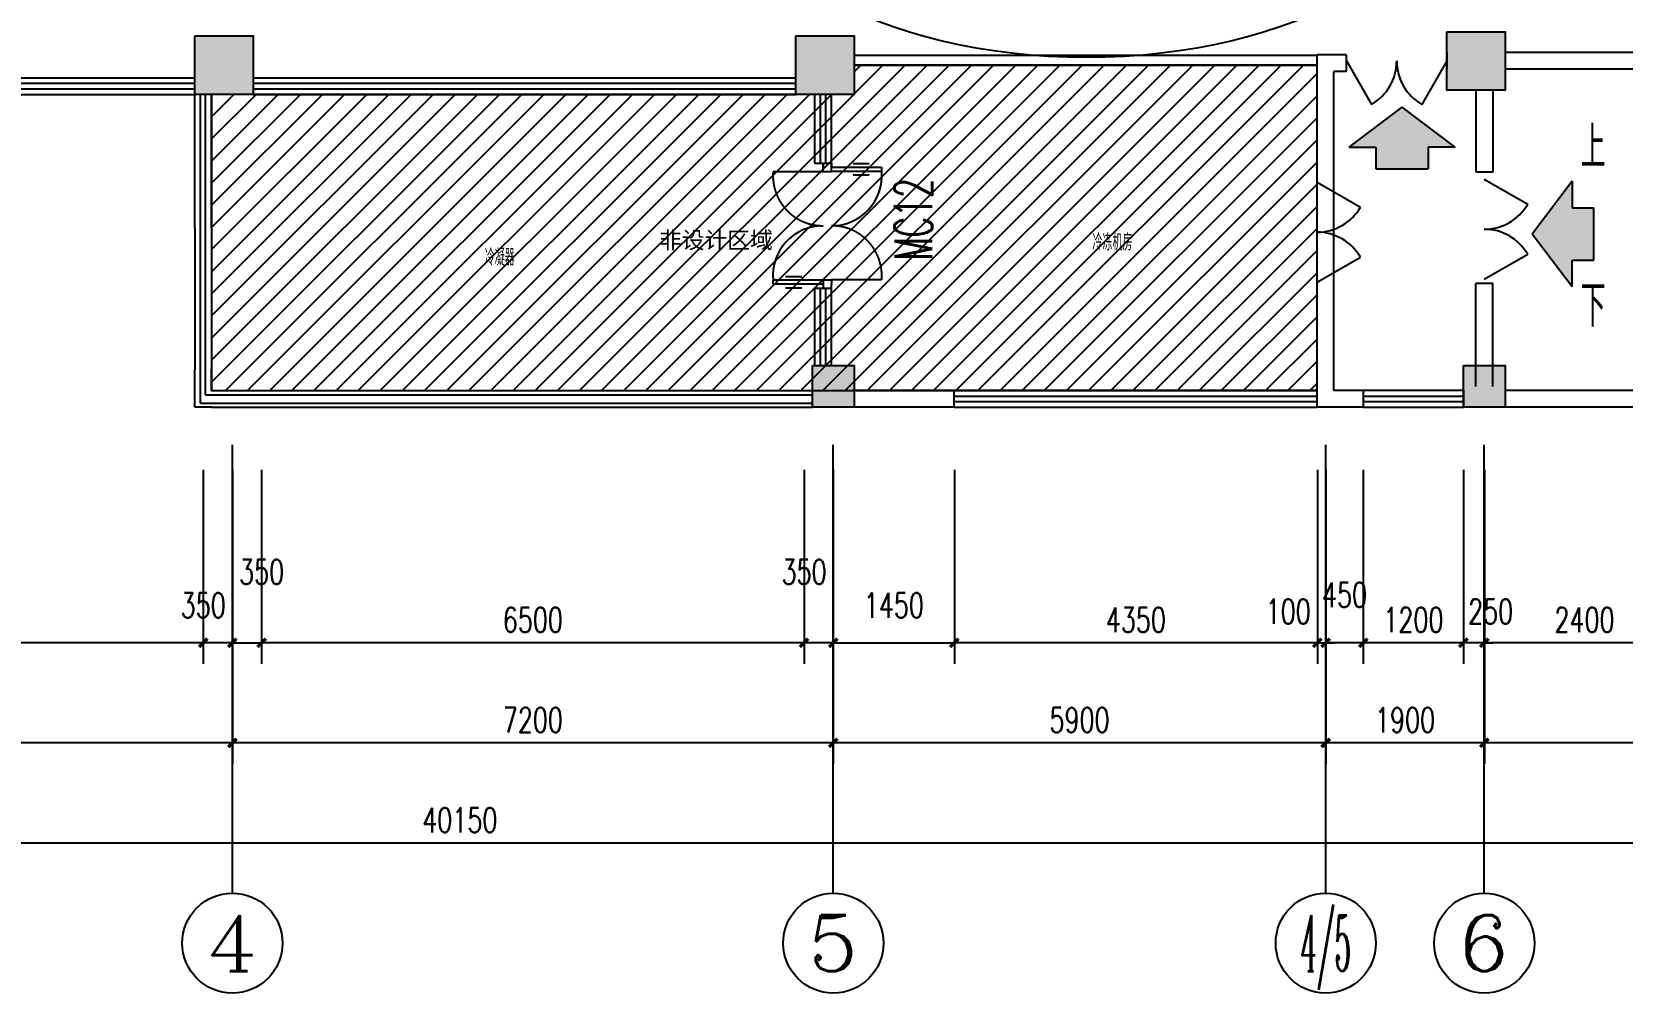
# Model space of a CAD drawing. Extents: x 392800 to 1041602, y -388882 to -94077.
# Drawn here: x 435985 to 455040, y -142585 to -131061 of the extents above; entities that cross this region are included whole.
import ezdxf
from ezdxf.enums import TextEntityAlignment as Align

# ---------------------------------------------------------------- set-up
doc = ezdxf.new("R2010")
doc.units = 0
doc.header["$LTSCALE"] = 1000
doc.header["$MEASUREMENT"] = 0
doc.linetypes.add('ACAD_ISO02W100', pattern=[15, 12, -3])
doc.linetypes.add('DASHED2', pattern=[6, 5, -1])
for name, color, linetype in [('AXIS_TEXT', 7, 'Continuous'), ('IAR-文字350', 2, 'ACAD_ISO02W100'), ('IBS-新建墙体', 1, 'Continuous'), ('IBS-轴号', 160, 'Continuous'), ('IBS－墙体', 6, 'Continuous'), ('IBS－外尺寸标注', 51, 'Continuous'), ('IBS－窗', 1, 'Continuous'), ('IDS－门', 3, 'Continuous'), ('PUB_HATCH', 8, 'Continuous'), ('PUB_TEXT', 7, 'Continuous'), ('WALL', 255, 'Continuous'), ('WINDOW_TEXT', 7, 'Continuous'), ('女儿墙', 4, 'Continuous')]:
    doc.layers.add(name, color=color, linetype=linetype)
doc.styles.add('_HZFS', font='txt.shx', dxfattribs={"width": 0.6, "bigfont": 'HZFS.shx'})
doc.styles.add('_TCH_DIM_T3', font='SIMPLEX', dxfattribs={"width": 0.705882, "bigfont": 'GBCBIG'})
doc.styles.add('COMPLEX', font='COMPLEX')
doc.styles.add('SIMPLEX', font='SIMPLEX.SHX', dxfattribs={"width": 0.7})
doc.styles.get("Standard").update_dxf_attribs({"font": 'gbenor.shx', "bigfont": 'gbcbig.shx'})
doc.dimstyles.new('_TCH_ARCH&&100', dxfattribs={"dimtxt": 297.5, "dimasz": 100, "dimexe": 250, "dimexo": 300, "dimgap": 126.25, "dimtad": 1, "dimdec": 0, "dimzin": 0, "dimdsep": 46, "dimtxsty": '_TCH_DIM_T3', "dimblk": 'ARCHTICK', "dimcen": 0.09, "dimclrt": 7, "dimazin": 2, "dimtfac": 1, "dimtdec": 0, "dimtix": 1, "dimtmove": 2, "dimatfit": 3, "dimfxl": 1, "dimtolj": 1, "dimtzin": 0, "dimarcsym": 0})

# ---------------------------------------------------------------- blocks, each defined once
blk = doc.blocks.new('_DBLK1')
for p, q in [((-0.5, 0), (-0.25, -0.433)), ((0.5, 0), (0.25, -0.433))]:
    blk.add_line(p, q)
for centre, start, end in [((-0.5, 0), 300, 0), ((0.5, 0), 180, 240)]:
    blk.add_arc(centre, 0.5, start, end)
at = {"layer": 'WINDOW_TEXT', "style": 'SIMPLEX', "flags": 9}
blk.add_attdef('A', text='', height=1, dxfattribs=at).set_placement((0, 1.5), align=Align.MIDDLE)
blk = doc.blocks.new('M_A19UKF')
for p, q in [((-0.467, -0.003), (-0.467, 0.397)), ((-0.467, 0.397), (-0.433, 0.397)), ((-0.433, 0.397), (-0.433, -0.003)), ((-0.495, 0.298), (-0.495, 0.169)), ((-0.405, 0.298), (-0.405, 0.169)), ((-0.5, -0.003), (-0.5, -0.069)), ((-0.433, -0.003), (-0.5, -0.003)), ((-0.5, -0.003), (-0.5, -0.003)), ((-0.5, -0.069), (-0.5, -0.069)), ((-0.5, -0.069), (-0.467, -0.069)), ((-0.433, -0.003), (-0.467, -0.003)), ((-0.433, -0.069), (-0.467, -0.069)), ((-0.433, -0.003), (-0.433, -0.069)), ((0.433, -0.003), (0.433, -0.069)), ((0.433, -0.003), (0.467, -0.003)), ((0.433, -0.003), (0.5, -0.003)), ((0.433, -0.469), (0.433, -0.069)), ((0.433, -0.069), (0.5, -0.069)), ((0.433, -0.069), (0.467, -0.069)), ((0.5, -0.003), (0.467, -0.003)), ((0.467, -0.069), (0.467, -0.469)), ((0.5, -0.069), (0.467, -0.069)), ((0.5, -0.003), (0.5, -0.069)), ((0.5, -0.003), (0.5, -0.003)), ((0.5, -0.069), (0.5, -0.069)), ((0.405, -0.37), (0.405, -0.242)), ((0.495, -0.37), (0.495, -0.242)), ((0.467, -0.469), (0.433, -0.469))]:
    blk.add_line(p, q)
at = {"linetype": 'DASHED2'}
for p, q in [((0.433, 0.397), (0.433, -0.003)), ((-0.433, -0.469), (-0.433, -0.069))]:
    blk.add_line(p, q, dxfattribs=at)
for centre, start, end in [((-0.4, -0.001), 359.8007, 94.7805), ((0.4, -0.071), 179.8007, 274.7805)]:
    blk.add_arc(centre, 0.4, start, end)
for centre, start, end in [((0.4, -0.001), 85.2195, 180.1993), ((-0.4, -0.071), 265.2195, 0.1993)]:
    blk.add_arc(centre, 0.4, start, end, dxfattribs=at)
blk = doc.blocks.new('_ArchTick')
at = {"color": 0, "linetype": 'ByBlock', "const_width": 0.4}
blk.add_lwpolyline([(-0.5, -0.5), (0.5, 0.5)], dxfattribs=at)
blk = doc.blocks.new('*D99')
at = {"layer": 'Defpoints', "color": 0, "transparency": 16777216}
for p in [(451388, -136011), (451488, -136011), (451488, -138385)]:
    blk.add_point(p, dxfattribs=at)
at = {"layer": 'IBS－外尺寸标注', "color": 0, "lineweight": -2, "transparency": 16777216}
for p, q in [((451388, -136311), (451388, -138635)), ((451488, -136311), (451488, -138635)), ((451388, -138385), (451288, -138385)), ((451388, -138385), (451488, -138385)), ((451488, -138385), (451588, -138385))]:
    blk.add_line(p, q, dxfattribs=at)
at = {"layer": 'IBS－外尺寸标注', "color": 0, "lineweight": -2, "transparency": 16777216, "xscale": 100, "yscale": 100, "zscale": 100}
blk.add_blockref('_ArchTick', (451388, -138385), dxfattribs=at)
at = {"layer": 'IBS－外尺寸标注', "color": 0, "lineweight": -2, "transparency": 16777216, "xscale": 100, "yscale": 100, "zscale": 100, "rotation": 180}
blk.add_blockref('_ArchTick', (451488, -138385), dxfattribs=at)
at = {"layer": 'IBS－外尺寸标注', "color": 7, "transparency": 16777216, "insert": (451038, -138010), "char_height": 297.5, "attachment_point": 5, "style": '_TCH_DIM_T3'}
blk.add_mtext('\\A1;100', dxfattribs=at)
blk = doc.blocks.new('*D100')
at = {"layer": 'Defpoints', "color": 0, "transparency": 16777216}
for p in [(451488, -136011), (451938, -136011), (451488, -138385)]:
    blk.add_point(p, dxfattribs=at)
at = {"layer": 'IBS－外尺寸标注', "color": 0, "lineweight": -2, "transparency": 16777216}
for p, q in [((451488, -136311), (451488, -138635)), ((451938, -136311), (451938, -138635)), ((451938, -138385), (451488, -138385))]:
    blk.add_line(p, q, dxfattribs=at)
at = {"layer": 'IBS－外尺寸标注', "color": 0, "lineweight": -2, "transparency": 16777216, "xscale": 100, "yscale": 100, "zscale": 100, "rotation": 180}
blk.add_blockref('_ArchTick', (451488, -138385), dxfattribs=at)
at = {"layer": 'IBS－外尺寸标注', "color": 0, "lineweight": -2, "transparency": 16777216, "xscale": 100, "yscale": 100, "zscale": 100}
blk.add_blockref('_ArchTick', (451938, -138385), dxfattribs=at)
at = {"layer": 'IBS－外尺寸标注', "color": 7, "transparency": 16777216, "insert": (451713, -137810), "char_height": 297.5, "attachment_point": 5, "style": '_TCH_DIM_T3'}
blk.add_mtext('\\A1;450', dxfattribs=at)
blk = doc.blocks.new('*D101')
at = {"layer": 'Defpoints', "color": 0, "transparency": 16777216}
for p in [(451938, -136011), (453138, -136011), (451938, -138385)]:
    blk.add_point(p, dxfattribs=at)
at = {"layer": 'IBS－外尺寸标注', "color": 0, "lineweight": -2, "transparency": 16777216}
for p, q in [((451938, -136311), (451938, -138635)), ((453138, -136311), (453138, -138635)), ((453138, -138385), (451938, -138385))]:
    blk.add_line(p, q, dxfattribs=at)
at = {"layer": 'IBS－外尺寸标注', "color": 0, "lineweight": -2, "transparency": 16777216, "xscale": 100, "yscale": 100, "zscale": 100, "rotation": 180}
blk.add_blockref('_ArchTick', (451938, -138385), dxfattribs=at)
at = {"layer": 'IBS－外尺寸标注', "color": 0, "lineweight": -2, "transparency": 16777216, "xscale": 100, "yscale": 100, "zscale": 100}
blk.add_blockref('_ArchTick', (453138, -138385), dxfattribs=at)
at = {"layer": 'IBS－外尺寸标注', "color": 7, "transparency": 16777216, "insert": (452538, -138110), "char_height": 297.5, "attachment_point": 5, "style": '_TCH_DIM_T3'}
blk.add_mtext('\\A1;1200', dxfattribs=at)
blk = doc.blocks.new('_AXISO')
blk.add_circle((0, 0), 0.5)
at = {"layer": 'AXIS_TEXT', "style": 'COMPLEX', "width": 1.041667}
blk.add_attdef('A', text='', height=0.56, dxfattribs=at).set_placement((-0.25, -0.28), (0.25, -0.28), align=Align.FIT)
blk = doc.blocks.new('*D102')
at = {"layer": 'Defpoints', "color": 0, "transparency": 16777216}
for p in [(451488, -136011), (453388, -136011), (451488, -139585)]:
    blk.add_point(p, dxfattribs=at)
at = {"layer": 'IBS－外尺寸标注', "color": 0, "lineweight": -2, "transparency": 16777216}
for p, q in [((451488, -136311), (451488, -139835)), ((453388, -136311), (453388, -139835)), ((453388, -139585), (451488, -139585))]:
    blk.add_line(p, q, dxfattribs=at)
at = {"layer": 'IBS－外尺寸标注', "color": 0, "lineweight": -2, "transparency": 16777216, "xscale": 100, "yscale": 100, "zscale": 100, "rotation": 180}
blk.add_blockref('_ArchTick', (451488, -139585), dxfattribs=at)
at = {"layer": 'IBS－外尺寸标注', "color": 0, "lineweight": -2, "transparency": 16777216, "xscale": 100, "yscale": 100, "zscale": 100}
blk.add_blockref('_ArchTick', (453388, -139585), dxfattribs=at)
at = {"layer": 'IBS－外尺寸标注', "color": 7, "transparency": 16777216, "insert": (452438, -139310), "char_height": 297.5, "attachment_point": 5, "style": '_TCH_DIM_T3'}
blk.add_mtext('\\A1;1900', dxfattribs=at)
blk = doc.blocks.new('*D128')
at = {"layer": 'Defpoints', "color": 0, "transparency": 16777216}
for p in [(438038, -136011), (438388, -136011), (438038, -138385)]:
    blk.add_point(p, dxfattribs=at)
at = {"layer": 'IBS－外尺寸标注', "color": 0, "lineweight": -2, "transparency": 16777216}
for p, q in [((438038, -136311), (438038, -138635)), ((438388, -136311), (438388, -138635)), ((438388, -138385), (438038, -138385))]:
    blk.add_line(p, q, dxfattribs=at)
at = {"layer": 'IBS－外尺寸标注', "color": 0, "lineweight": -2, "transparency": 16777216, "xscale": 100, "yscale": 100, "zscale": 100, "rotation": 180}
blk.add_blockref('_ArchTick', (438038, -138385), dxfattribs=at)
at = {"layer": 'IBS－外尺寸标注', "color": 0, "lineweight": -2, "transparency": 16777216, "xscale": 100, "yscale": 100, "zscale": 100}
blk.add_blockref('_ArchTick', (438388, -138385), dxfattribs=at)
at = {"layer": 'IBS－外尺寸标注', "color": 7, "transparency": 16777216, "insert": (438038, -137935), "char_height": 297.5, "attachment_point": 5, "style": '_TCH_DIM_T3'}
blk.add_mtext('\\A1;350', dxfattribs=at)
blk = doc.blocks.new('*D129')
at = {"layer": 'Defpoints', "color": 0, "transparency": 16777216}
for p in [(438388, -136011), (438738, -136011), (438738, -138385)]:
    blk.add_point(p, dxfattribs=at)
at = {"layer": 'IBS－外尺寸标注', "color": 0, "lineweight": -2, "transparency": 16777216}
for p, q in [((438388, -136311), (438388, -138635)), ((438738, -136311), (438738, -138635)), ((438388, -138385), (438738, -138385))]:
    blk.add_line(p, q, dxfattribs=at)
at = {"layer": 'IBS－外尺寸标注', "color": 0, "lineweight": -2, "transparency": 16777216, "xscale": 100, "yscale": 100, "zscale": 100, "rotation": 180}
blk.add_blockref('_ArchTick', (438388, -138385), dxfattribs=at)
at = {"layer": 'IBS－外尺寸标注', "color": 0, "lineweight": -2, "transparency": 16777216, "xscale": 100, "yscale": 100, "zscale": 100}
blk.add_blockref('_ArchTick', (438738, -138385), dxfattribs=at)
at = {"layer": 'IBS－外尺寸标注', "color": 7, "transparency": 16777216, "insert": (438738, -137535), "char_height": 297.5, "attachment_point": 5, "style": '_TCH_DIM_T3'}
blk.add_mtext('\\A1;350', dxfattribs=at)
blk = doc.blocks.new('*D130')
at = {"layer": 'Defpoints', "color": 0, "transparency": 16777216}
for p in [(445238, -136011), (445588, -136011), (445238, -138385)]:
    blk.add_point(p, dxfattribs=at)
at = {"layer": 'IBS－外尺寸标注', "color": 0, "lineweight": -2, "transparency": 16777216}
for p, q in [((445238, -136311), (445238, -138635)), ((445588, -136311), (445588, -138635)), ((445588, -138385), (445238, -138385))]:
    blk.add_line(p, q, dxfattribs=at)
at = {"layer": 'IBS－外尺寸标注', "color": 0, "lineweight": -2, "transparency": 16777216, "xscale": 100, "yscale": 100, "zscale": 100, "rotation": 180}
blk.add_blockref('_ArchTick', (445238, -138385), dxfattribs=at)
at = {"layer": 'IBS－外尺寸标注', "color": 0, "lineweight": -2, "transparency": 16777216, "xscale": 100, "yscale": 100, "zscale": 100}
blk.add_blockref('_ArchTick', (445588, -138385), dxfattribs=at)
at = {"layer": 'IBS－外尺寸标注', "color": 7, "transparency": 16777216, "insert": (445238, -137535), "char_height": 297.5, "attachment_point": 5, "style": '_TCH_DIM_T3'}
blk.add_mtext('\\A1;350', dxfattribs=at)
blk = doc.blocks.new('*D131')
at = {"layer": 'Defpoints', "color": 0, "transparency": 16777216}
for p in [(447038, -136011), (451388, -136011), (447038, -138385)]:
    blk.add_point(p, dxfattribs=at)
at = {"layer": 'IBS－外尺寸标注', "color": 0, "lineweight": -2, "transparency": 16777216}
for p, q in [((447038, -136311), (447038, -138635)), ((451388, -136311), (451388, -138635)), ((451388, -138385), (447038, -138385))]:
    blk.add_line(p, q, dxfattribs=at)
at = {"layer": 'IBS－外尺寸标注', "color": 0, "lineweight": -2, "transparency": 16777216, "xscale": 100, "yscale": 100, "zscale": 100, "rotation": 180}
blk.add_blockref('_ArchTick', (447038, -138385), dxfattribs=at)
at = {"layer": 'IBS－外尺寸标注', "color": 0, "lineweight": -2, "transparency": 16777216, "xscale": 100, "yscale": 100, "zscale": 100}
blk.add_blockref('_ArchTick', (451388, -138385), dxfattribs=at)
at = {"layer": 'IBS－外尺寸标注', "color": 7, "transparency": 16777216, "insert": (449213, -138110), "char_height": 297.5, "attachment_point": 5, "style": '_TCH_DIM_T3'}
blk.add_mtext('\\A1;4350', dxfattribs=at)
blk = doc.blocks.new('*D132')
at = {"layer": 'Defpoints', "color": 0, "transparency": 16777216}
for p in [(445588, -136011), (447038, -136011), (447038, -138385)]:
    blk.add_point(p, dxfattribs=at)
at = {"layer": 'IBS－外尺寸标注', "color": 0, "lineweight": -2, "transparency": 16777216}
for p, q in [((445588, -136311), (445588, -138635)), ((447038, -136311), (447038, -138635)), ((445588, -138385), (447038, -138385))]:
    blk.add_line(p, q, dxfattribs=at)
at = {"layer": 'IBS－外尺寸标注', "color": 0, "lineweight": -2, "transparency": 16777216, "xscale": 100, "yscale": 100, "zscale": 100, "rotation": 180}
blk.add_blockref('_ArchTick', (445588, -138385), dxfattribs=at)
at = {"layer": 'IBS－外尺寸标注', "color": 0, "lineweight": -2, "transparency": 16777216, "xscale": 100, "yscale": 100, "zscale": 100}
blk.add_blockref('_ArchTick', (447038, -138385), dxfattribs=at)
at = {"layer": 'IBS－外尺寸标注', "color": 7, "transparency": 16777216, "insert": (446313, -137935), "char_height": 297.5, "attachment_point": 5, "style": '_TCH_DIM_T3'}
blk.add_mtext('\\A1;1450', dxfattribs=at)
blk = doc.blocks.new('*D133')
at = {"layer": 'Defpoints', "color": 0, "transparency": 16777216}
for p in [(453138, -136011), (453388, -136011), (453138, -138385)]:
    blk.add_point(p, dxfattribs=at)
at = {"layer": 'IBS－外尺寸标注', "color": 0, "lineweight": -2, "transparency": 16777216}
for p, q in [((453138, -136311), (453138, -138635)), ((453388, -136311), (453388, -138635)), ((453138, -138385), (453038, -138385)), ((453388, -138385), (453138, -138385)), ((453388, -138385), (453488, -138385))]:
    blk.add_line(p, q, dxfattribs=at)
at = {"layer": 'IBS－外尺寸标注', "color": 0, "lineweight": -2, "transparency": 16777216, "xscale": 100, "yscale": 100, "zscale": 100}
blk.add_blockref('_ArchTick', (453138, -138385), dxfattribs=at)
at = {"layer": 'IBS－外尺寸标注', "color": 0, "lineweight": -2, "transparency": 16777216, "xscale": 100, "yscale": 100, "zscale": 100, "rotation": 180}
blk.add_blockref('_ArchTick', (453388, -138385), dxfattribs=at)
at = {"layer": 'IBS－外尺寸标注', "color": 7, "transparency": 16777216, "insert": (453463, -138010), "char_height": 297.5, "attachment_point": 5, "style": '_TCH_DIM_T3'}
blk.add_mtext('\\A1;250', dxfattribs=at)
blk = doc.blocks.new('*D138')
at = {"layer": 'Defpoints', "color": 0, "transparency": 16777216}
for p in [(453388, -136011), (455788, -136011), (453388, -138385)]:
    blk.add_point(p, dxfattribs=at)
at = {"layer": 'IBS－外尺寸标注', "color": 0, "lineweight": -2, "transparency": 16777216}
for p, q in [((453388, -136311), (453388, -138635)), ((455788, -136311), (455788, -138635)), ((455788, -138385), (453388, -138385))]:
    blk.add_line(p, q, dxfattribs=at)
at = {"layer": 'IBS－外尺寸标注', "color": 0, "lineweight": -2, "transparency": 16777216, "xscale": 100, "yscale": 100, "zscale": 100, "rotation": 180}
blk.add_blockref('_ArchTick', (453388, -138385), dxfattribs=at)
at = {"layer": 'IBS－外尺寸标注', "color": 0, "lineweight": -2, "transparency": 16777216, "xscale": 100, "yscale": 100, "zscale": 100}
blk.add_blockref('_ArchTick', (455788, -138385), dxfattribs=at)
at = {"layer": 'IBS－外尺寸标注', "color": 7, "transparency": 16777216, "insert": (454588, -138110), "char_height": 297.5, "attachment_point": 5, "style": '_TCH_DIM_T3'}
blk.add_mtext('\\A1;2400', dxfattribs=at)
blk = doc.blocks.new('*D176')
at = {"layer": 'Defpoints', "color": 0, "transparency": 16777216}
for p in [(438738, -136011), (445238, -136011), (438738, -138385)]:
    blk.add_point(p, dxfattribs=at)
at = {"layer": 'IBS－外尺寸标注', "color": 0, "lineweight": -2, "transparency": 16777216}
for p, q in [((438738, -136311), (438738, -138635)), ((445238, -136311), (445238, -138635)), ((445238, -138385), (438738, -138385))]:
    blk.add_line(p, q, dxfattribs=at)
at = {"layer": 'IBS－外尺寸标注', "color": 0, "lineweight": -2, "transparency": 16777216, "xscale": 100, "yscale": 100, "zscale": 100, "rotation": 180}
blk.add_blockref('_ArchTick', (438738, -138385), dxfattribs=at)
at = {"layer": 'IBS－外尺寸标注', "color": 0, "lineweight": -2, "transparency": 16777216, "xscale": 100, "yscale": 100, "zscale": 100}
blk.add_blockref('_ArchTick', (445238, -138385), dxfattribs=at)
at = {"layer": 'IBS－外尺寸标注', "color": 7, "transparency": 16777216, "insert": (441988, -138110), "char_height": 297.5, "attachment_point": 5, "style": '_TCH_DIM_T3'}
blk.add_mtext('\\A1;6500', dxfattribs=at)
blk = doc.blocks.new('*D179')
at = {"layer": 'Defpoints', "color": 0, "transparency": 16777216}
for p in [(431538, -136011), (438038, -136011), (431538, -138385)]:
    blk.add_point(p, dxfattribs=at)
at = {"layer": 'IBS－外尺寸标注', "color": 0, "lineweight": -2, "transparency": 16777216}
for p, q in [((431538, -136311), (431538, -138635)), ((438038, -136311), (438038, -138635)), ((438038, -138385), (431538, -138385))]:
    blk.add_line(p, q, dxfattribs=at)
at = {"layer": 'IBS－外尺寸标注', "color": 0, "lineweight": -2, "transparency": 16777216, "xscale": 100, "yscale": 100, "zscale": 100, "rotation": 180}
blk.add_blockref('_ArchTick', (431538, -138385), dxfattribs=at)
at = {"layer": 'IBS－外尺寸标注', "color": 0, "lineweight": -2, "transparency": 16777216, "xscale": 100, "yscale": 100, "zscale": 100}
blk.add_blockref('_ArchTick', (438038, -138385), dxfattribs=at)
at = {"layer": 'IBS－外尺寸标注', "color": 7, "transparency": 16777216, "insert": (434788, -138110), "char_height": 297.5, "attachment_point": 5, "style": '_TCH_DIM_T3'}
blk.add_mtext('\\A1;6500', dxfattribs=at)
blk = doc.blocks.new('*D190')
at = {"layer": 'Defpoints', "color": 0, "transparency": 16777216}
for p in [(421038, -136011), (461188, -136011), (421038, -140785)]:
    blk.add_point(p, dxfattribs=at)
at = {"layer": 'IBS－外尺寸标注', "color": 0, "lineweight": -2, "transparency": 16777216}
for p, q in [((421038, -136311), (421038, -141035)), ((461188, -136311), (461188, -141035)), ((461188, -140785), (421038, -140785))]:
    blk.add_line(p, q, dxfattribs=at)
at = {"layer": 'IBS－外尺寸标注', "color": 0, "lineweight": -2, "transparency": 16777216, "xscale": 100, "yscale": 100, "zscale": 100, "rotation": 180}
blk.add_blockref('_ArchTick', (421038, -140785), dxfattribs=at)
at = {"layer": 'IBS－外尺寸标注', "color": 0, "lineweight": -2, "transparency": 16777216, "xscale": 100, "yscale": 100, "zscale": 100}
blk.add_blockref('_ArchTick', (461188, -140785), dxfattribs=at)
at = {"layer": 'IBS－外尺寸标注', "color": 7, "transparency": 16777216, "insert": (441113, -140510), "char_height": 297.5, "attachment_point": 5, "style": '_TCH_DIM_T3'}
blk.add_mtext('\\A1;40150', dxfattribs=at)
blk = doc.blocks.new('*D202')
at = {"layer": 'Defpoints', "color": 0, "transparency": 16777216}
for p in [(431188, -136011), (438388, -136011), (431188, -139585)]:
    blk.add_point(p, dxfattribs=at)
at = {"layer": 'IBS－外尺寸标注', "color": 0, "lineweight": -2, "transparency": 16777216}
for p, q in [((431188, -136311), (431188, -139835)), ((438388, -136311), (438388, -139835)), ((438388, -139585), (431188, -139585))]:
    blk.add_line(p, q, dxfattribs=at)
at = {"layer": 'IBS－外尺寸标注', "color": 0, "lineweight": -2, "transparency": 16777216, "xscale": 100, "yscale": 100, "zscale": 100, "rotation": 180}
blk.add_blockref('_ArchTick', (431188, -139585), dxfattribs=at)
at = {"layer": 'IBS－外尺寸标注', "color": 0, "lineweight": -2, "transparency": 16777216, "xscale": 100, "yscale": 100, "zscale": 100}
blk.add_blockref('_ArchTick', (438388, -139585), dxfattribs=at)
at = {"layer": 'IBS－外尺寸标注', "color": 7, "transparency": 16777216, "insert": (434788, -139310), "char_height": 297.5, "attachment_point": 5, "style": '_TCH_DIM_T3'}
blk.add_mtext('\\A1;7200', dxfattribs=at)
blk = doc.blocks.new('*D203')
at = {"layer": 'Defpoints', "color": 0, "transparency": 16777216}
for p in [(438388, -136011), (445588, -136011), (438388, -139585)]:
    blk.add_point(p, dxfattribs=at)
at = {"layer": 'IBS－外尺寸标注', "color": 0, "lineweight": -2, "transparency": 16777216}
for p, q in [((438388, -136311), (438388, -139835)), ((445588, -136311), (445588, -139835)), ((445588, -139585), (438388, -139585))]:
    blk.add_line(p, q, dxfattribs=at)
at = {"layer": 'IBS－外尺寸标注', "color": 0, "lineweight": -2, "transparency": 16777216, "xscale": 100, "yscale": 100, "zscale": 100, "rotation": 180}
blk.add_blockref('_ArchTick', (438388, -139585), dxfattribs=at)
at = {"layer": 'IBS－外尺寸标注', "color": 0, "lineweight": -2, "transparency": 16777216, "xscale": 100, "yscale": 100, "zscale": 100}
blk.add_blockref('_ArchTick', (445588, -139585), dxfattribs=at)
at = {"layer": 'IBS－外尺寸标注', "color": 7, "transparency": 16777216, "insert": (441988, -139310), "char_height": 297.5, "attachment_point": 5, "style": '_TCH_DIM_T3'}
blk.add_mtext('\\A1;7200', dxfattribs=at)
blk = doc.blocks.new('*D204')
at = {"layer": 'Defpoints', "color": 0, "transparency": 16777216}
for p in [(445588, -136011), (451488, -136011), (445588, -139585)]:
    blk.add_point(p, dxfattribs=at)
at = {"layer": 'IBS－外尺寸标注', "color": 0, "lineweight": -2, "transparency": 16777216}
for p, q in [((445588, -136311), (445588, -139835)), ((451488, -136311), (451488, -139835)), ((451488, -139585), (445588, -139585))]:
    blk.add_line(p, q, dxfattribs=at)
at = {"layer": 'IBS－外尺寸标注', "color": 0, "lineweight": -2, "transparency": 16777216, "xscale": 100, "yscale": 100, "zscale": 100, "rotation": 180}
blk.add_blockref('_ArchTick', (445588, -139585), dxfattribs=at)
at = {"layer": 'IBS－外尺寸标注', "color": 0, "lineweight": -2, "transparency": 16777216, "xscale": 100, "yscale": 100, "zscale": 100}
blk.add_blockref('_ArchTick', (451488, -139585), dxfattribs=at)
at = {"layer": 'IBS－外尺寸标注', "color": 7, "transparency": 16777216, "insert": (448538, -139310), "char_height": 297.5, "attachment_point": 5, "style": '_TCH_DIM_T3'}
blk.add_mtext('\\A1;5900', dxfattribs=at)
blk = doc.blocks.new('*D205')
at = {"layer": 'Defpoints', "color": 0, "transparency": 16777216}
for p in [(453388, -136011), (461188, -136011), (453388, -139585)]:
    blk.add_point(p, dxfattribs=at)
at = {"layer": 'IBS－外尺寸标注', "color": 0, "lineweight": -2, "transparency": 16777216}
for p, q in [((453388, -136311), (453388, -139835)), ((461188, -136311), (461188, -139835)), ((461188, -139585), (453388, -139585))]:
    blk.add_line(p, q, dxfattribs=at)
at = {"layer": 'IBS－外尺寸标注', "color": 0, "lineweight": -2, "transparency": 16777216, "xscale": 100, "yscale": 100, "zscale": 100, "rotation": 180}
blk.add_blockref('_ArchTick', (453388, -139585), dxfattribs=at)
at = {"layer": 'IBS－外尺寸标注', "color": 0, "lineweight": -2, "transparency": 16777216, "xscale": 100, "yscale": 100, "zscale": 100}
blk.add_blockref('_ArchTick', (461188, -139585), dxfattribs=at)
at = {"layer": 'IBS－外尺寸标注', "color": 7, "transparency": 16777216, "insert": (457288, -139310), "char_height": 297.5, "attachment_point": 5, "style": '_TCH_DIM_T3'}
blk.add_mtext('\\A1;7800', dxfattribs=at)
blk = doc.blocks.new('_FZH')
blk.add_solid([(0.5, 0.5), (0.5, -0.5), (-0.5, 0.5), (-0.5, -0.5)])
blk = doc.blocks.new('主入口箭头')
at = {"layer": 'IBS－墙体', "linetype": 'ByBlock'}
blk.add_hatch(color=32, dxfattribs=at).paths.add_polyline_path([(-107691, -17964), (-108167, -17330), (-108167, -17652), (-108429, -17652), (-108429, -18277), (-108167, -18277), (-108167, -18599)])
at = {"layer": 'IBS－墙体', "color": 32, "linetype": 'ByBlock'}
for p, q in [((-108167, -17330), (-107691, -17964)), ((-108167, -17330), (-108167, -17652)), ((-108167, -17652), (-108429, -17652)), ((-108429, -17652), (-108429, -18277)), ((-108167, -18599), (-107691, -17964)), ((-108167, -18277), (-108429, -18277)), ((-108167, -18599), (-108167, -18277))]:
    blk.add_line(p, q, dxfattribs=at)

msp = doc.modelspace()

# ---------------------------------------------------------------- hatches: boundary and pattern name
at = {"layer": 'PUB_HATCH'}
h = msp.add_hatch(dxfattribs=at)
h.set_pattern_fill('ANSI31', color=256, scale=1500)
h.set_pattern_definition([(45, (-74316.34, 80161.69), (-132.58252, 132.58252), [])])
h.paths.add_polyline_path([(445487.8, -109760.2), (445487.8, -117560.8), (445112.8, -117560.8), (445112.8, -118010.8), (452912.8, -118010.8), (452912.8, -117560.8), (453287.8, -117560.8), (453287.8, -109760.8), (453287.8, -101960.8), (453137.8, -101960.8), (453137.8, -101660.8), (431437.8, -101660.8), (431437.8, -101710.8), (430937.8, -101710.8), (425037.8, -101710.8), (421537.8, -101710.8), (421537.8, -101960.8), (421237.8, -101960.8), (421237.8, -109761.5)])
h.paths.add_polyline_path([(451383.8, -135360.8), (451383.8, -131460.8), (445837.8, -131460.8), (445837.8, -131810.8), (438137.8, -131810.8), (438137.8, -135360.8)])

# ---------------------------------------------------------------- linework, layer by layer
at = {"layer": 'IBS-轴号'}
for p, q in [((438387.8, -141385.1), (438387.8, -136010.8)), ((445587.8, -141385.1), (445587.8, -136010.8)), ((451487.8, -141385.1), (451487.8, -136010.8)), ((453387.8, -141385.1), (453387.8, -136010.8))]:
    msp.add_line(p, q, dxfattribs=at)
at = {"layer": 'IBS－墙体'}
for p, q in [((445837.8, -131340.8), (451383.8, -131340.8)), ((445837.8, -131460.8), (451383.8, -131460.8)), ((451733.8, -131337.8), (451383.8, -131337.8)), ((451383.8, -135560.8), (451383.8, -131337.8)), ((451733.8, -131337.8), (451733.8, -131537.8)), ((456787.8, -131310.8), (453637.8, -131310.8)), ((451733.8, -131537.8), (451583.8, -131537.8)), ((451583.8, -135360.8), (451583.8, -131537.8)), ((460887.8, -131510.8), (453637.8, -131510.8)), ((453287.8, -131760.8), (453287.8, -132743.1)), ((453487.8, -131760.8), (453487.8, -132743.1)), ((453487.8, -132743.1), (453287.8, -132743.1)), ((453487.8, -134078.6), (453287.8, -134078.6)), ((453287.8, -135310.8), (453287.8, -134078.6)), ((453487.8, -135310.8), (453487.8, -134078.6)), ((447037.8, -135360.8), (445837.8, -135360.8)), ((447037.8, -135560.8), (447037.8, -135360.8)), ((451937.8, -135360.8), (451583.8, -135360.8)), ((451937.8, -135360.8), (451937.8, -135560.8)), ((453137.8, -135360.8), (453137.8, -135560.8)), ((455787.8, -135360.8), (453637.8, -135360.8)), ((447037.8, -135560.8), (445837.8, -135560.8)), ((451937.8, -135560.8), (451387.8, -135560.8)), ((455787.8, -135560.8), (453137.8, -135560.8))]:
    msp.add_line(p, q, dxfattribs=at)
for points in [[(452937.8, -131060.8), (453637.8, -131060.8), (453637.8, -131760.8), (452937.8, -131760.8)], [(437937.8, -131110.8), (438637.8, -131110.8), (438637.8, -131810.8), (437937.8, -131810.8)], [(445137.8, -131110.8), (445837.8, -131110.8), (445837.8, -131810.8), (445137.8, -131810.8)], [(445337.8, -135060.8), (445837.8, -135060.8), (445837.8, -135560.8), (445337.8, -135560.8)], [(453137.8, -135060.8), (453637.8, -135060.8), (453637.8, -135560.8), (453137.8, -135560.8)]]:
    msp.add_lwpolyline(points, close=True, dxfattribs=at)
at = {"layer": 'IBS－窗'}
for p, q in [((431537.8, -131610.8), (437937.8, -131610.8)), ((438637.8, -131610.8), (445137.8, -131610.8)), ((431537.8, -131677.5), (437937.8, -131677.5)), ((431537.8, -131744.2), (437937.8, -131744.2)), ((431537.8, -131810.8), (437937.8, -131810.8)), ((437937.8, -133410.8), (437937.8, -131810.8)), ((438007.8, -135310.8), (438007.8, -131810.8)), ((438067.8, -135310.8), (438067.8, -131810.8)), ((438137.8, -133210.8), (438137.8, -131810.8)), ((438637.8, -131677.5), (445137.8, -131677.5)), ((438637.8, -131744.2), (445137.8, -131744.2)), ((438637.8, -131810.8), (445137.8, -131810.8)), ((445362.8, -131810.8), (445362.8, -132635.8)), ((445429.4, -131810.8), (445429.4, -132635.8)), ((445496.1, -131810.8), (445496.1, -132635.8)), ((445562.8, -131810.8), (445562.8, -132635.8)), ((445362.8, -132635.8), (445562.8, -132635.8)), ((437937.8, -133410.8), (437937.8, -135110.8)), ((438137.8, -133410.8), (438137.8, -135110.8)), ((445362.8, -134135.8), (445562.8, -134135.8)), ((445362.8, -134135.8), (445362.8, -135060.8)), ((445429.4, -134135.8), (445429.4, -135060.8)), ((445496.1, -134135.8), (445496.1, -135060.8)), ((445562.8, -134135.8), (445562.8, -135060.8)), ((437937.8, -135560.8), (437937.8, -135110.8)), ((438137.8, -135360.8), (438137.8, -135110.8)), ((438007.8, -135510.8), (438007.8, -135310.8)), ((438067.8, -135410.8), (438067.8, -135310.8)), ((438067.8, -135410.8), (445337.8, -135410.8)), ((438137.8, -135360.8), (445337.8, -135360.8)), ((451383.8, -135360.8), (447037.8, -135360.8)), ((451383.8, -135430.8), (447037.8, -135430.8)), ((453137.8, -135360.8), (451937.8, -135360.8)), ((453137.8, -135430.8), (451937.8, -135430.8)), ((438137.8, -135560.8), (437937.8, -135560.8)), ((438007.8, -135510.8), (445337.8, -135510.8)), ((438137.8, -135560.8), (445337.8, -135560.8)), ((447037.8, -135490.8), (451383.8, -135490.8)), ((447037.8, -135560.8), (451383.8, -135560.8)), ((451937.8, -135490.8), (453137.8, -135490.8)), ((451937.8, -135560.8), (453137.8, -135560.8))]:
    msp.add_line(p, q, dxfattribs=at)
at = {"layer": 'IDS－门'}
msp.add_ellipse((448621.7, -128855.5), major_axis=(-4446, 0), ratio=0.5653927, dxfattribs=at)
at = {"layer": 'PUB_HATCH'}
msp.add_lwpolyline([(438137.8, -131810.8), (438137.8, -135360.8), (451383.8, -135360.8), (451383.8, -131460.8), (445837.8, -131460.8), (445837.8, -131810.8), (438137.8, -131810.8)], dxfattribs=at)
at = {"layer": 'WALL'}
for p, q in [((452937.8, -131310.8), (452937.8, -131510.8)), ((445362.8, -134135.8), (445562.8, -134135.8)), ((445362.8, -134135.8), (445562.8, -134135.8))]:
    msp.add_line(p, q, dxfattribs=at)
at = {"layer": '女儿墙'}
msp.add_line((438137.8, -133410.8), (438137.8, -133210.8), dxfattribs=at)

# ---------------------------------------------------------------- block references
at = {"layer": 'IBS-新建墙体'}
for p, rotation in [((434437.5, -24275), 90), ((346271.3, -151449.9), 180)]:
    msp.add_blockref('主入口箭头', p, dxfattribs=dict(at, rotation=rotation))
at = {"layer": 'IBS-轴号'}
ref = msp.add_blockref('_AXISO', (438387.8, -141985.1), dxfattribs=dict(at, xscale=1200, yscale=1200, zscale=1200))
ref.add_attrib('A', '4', dxfattribs={"layer": 'AXIS_TEXT', "height": 672, "style": 'COMPLEX', "width": 1.171875}).set_placement((438087.8, -142321.1), (438687.8, -142321.1), align=Align.FIT)
ref = msp.add_blockref('_AXISO', (445587.8, -141985.1), dxfattribs=dict(at, xscale=1200, yscale=1200, zscale=1200))
ref.add_attrib('A', '5', dxfattribs={"layer": 'AXIS_TEXT', "height": 672, "style": 'COMPLEX', "width": 1.339286}).set_placement((445287.8, -142321.1), (445887.8, -142321.1), align=Align.FIT)
ref = msp.add_blockref('_AXISO', (451487.8, -141985.1), dxfattribs=dict(at, xscale=1200, yscale=1200, zscale=1200))
ref.add_attrib('A', '4/5', dxfattribs={"layer": 'AXIS_TEXT', "height": 672, "style": 'COMPLEX', "width": 0.328947}).set_placement((451187.8, -142321.1), (451787.8, -142321.1), align=Align.FIT)
ref = msp.add_blockref('_AXISO', (453387.8, -141985.1), dxfattribs=dict(at, xscale=1200, yscale=1200, zscale=1200))
ref.add_attrib('A', '6', dxfattribs={"layer": 'AXIS_TEXT', "height": 672, "style": 'COMPLEX', "width": 1.339286}).set_placement((453087.8, -142321.1), (453687.8, -142321.1), align=Align.FIT)
at = {"layer": 'IDS－门'}
for name, p, xscale, yscale, zscale, rotation in [('_DBLK1', (452337.8, -131410.8), -1200, -1200, 1200, 180), ('M_A19UKF', (445462.8, -133385.8), 1500, 1500, 1500, 90), ('_DBLK1', (451383.8, -133462.8), -1200, -1200, 1200, 270), ('_DBLK1', (453387.8, -133427.9), -1200, -1200, 1200, 270)]:
    msp.add_blockref(name, p, dxfattribs=dict(at, xscale=xscale, yscale=yscale, zscale=zscale, rotation=rotation))
at = {"layer": 'PUB_HATCH', "zscale": 500}
for p, xscale, yscale in [((453287.8, -131410.8), 700, 700), ((438287.8, -131460.8), 700, 700), ((445487.8, -131460.8), 700, 700), ((445587.8, -135310.8), 500, 500), ((453387.8, -135310.8), 500, 500)]:
    msp.add_blockref('_FZH', p, dxfattribs=dict(at, xscale=xscale, yscale=yscale))

# ---------------------------------------------------------------- texts
at = {"layer": 'IAR-文字350', "width": 0.8}
for s, p in [('冷冻机房', (448692.5, -133682.4)), ('冷凝器', (441410.8, -133864))]:
    msp.add_text(s, height=200, rotation=360, dxfattribs=at).set_placement(p)
at = {"layer": 'IAR-文字350', "insert": (444862.8, -133457.6), "char_height": 200, "width": 1759.036, "attachment_point": 3, "line_spacing_factor": 0.963855}
msp.add_mtext('{\\fSimSun|b0|i0|c134|p2;非设计区域}', dxfattribs=at)
at = {"layer": 'PUB_TEXT', "style": '_HZFS', "width": 0.6}
for s, p in [('上', (454542, -132695.1)), ('下', (454540.9, -134595.4))]:
    msp.add_text(s, height=500, dxfattribs=at).set_placement(p)
at = {"layer": 'PUB_TEXT', "ltscale": 2, "style": '_HZFS', "width": 0.6}
msp.add_text('MC12', height=450, rotation=90, dxfattribs=at).set_placement((446772.3, -133802.6))

# ---------------------------------------------------------------- dimensions: what is measured, and where the dimension line sits
at = {"layer": 'IBS－外尺寸标注'}
for p1, p2, distance, picture, middle in [((461187.8, -136010.8), (421037.8, -136010.8), 4774.3, '*D190', (441112.8, -140510.1)), ((451487.8, -136010.8), (445587.8, -136010.8), 3574.3, '*D204', (448537.8, -139310.1))]:
    dim = msp.add_aligned_dim(p1=p1, p2=p2, distance=distance, dimstyle='_TCH_ARCH&&100', dxfattribs=at)
    dim.commit()
    dim.dimension.update_dxf_attribs({"geometry": picture, "text_midpoint": middle})
for base, p1, p2, picture, middle in [((431187.8, -139585.1), (438387.8, -136010.8), (431187.8, -136010.8), '*D202', (434787.8, -139310.1)), ((431537.8, -138385.1), (438037.8, -136010.8), (431537.8, -136010.8), '*D179', (434787.8, -138110.1)), ((438387.8, -139585.1), (445587.8, -136010.8), (438387.8, -136010.8), '*D203', (441987.8, -139310.1)), ((438737.8, -138385.1), (445237.8, -136010.8), (438737.8, -136010.8), '*D176', (441987.8, -138110.1)), ((447037.8, -138385.1), (451387.8, -136010.8), (447037.8, -136010.8), '*D131', (449212.8, -138110.1)), ((451487.8, -139585.1), (453387.8, -136010.8), (451487.8, -136010.8), '*D102', (452437.8, -139310.1)), ((451937.8, -138385.1), (453137.8, -136010.8), (451937.8, -136010.8), '*D101', (452537.8, -138110.1)), ((453387.8, -138385.1), (455787.8, -136010.8), (453387.8, -136010.8), '*D138', (454587.8, -138110.1)), ((453387.8, -139585.1), (461187.8, -136010.8), (453387.8, -136010.8), '*D205', (457287.8, -139310.1))]:
    dim = msp.add_linear_dim(base=base, p1=p1, p2=p2, dimstyle='_TCH_ARCH&&100', dxfattribs=at)
    dim.commit()
    dim.dimension.update_dxf_attribs({"geometry": picture, "text_midpoint": middle})
for base, p1, p2, picture, middle in [((438037.8, -138385.1), (438387.8, -136010.8), (438037.8, -136010.8), '*D128', (438037.8, -137935.1)), ((438737.8, -138385.1), (438387.8, -136010.8), (438737.8, -136010.8), '*D129', (438737.8, -137535.1)), ((445237.8, -138385.1), (445587.8, -136010.8), (445237.8, -136010.8), '*D130', (445237.8, -137535.1)), ((447037.8, -138385.1), (445587.8, -136010.8), (447037.8, -136010.8), '*D132', (446312.6, -137935.1)), ((451487.8, -138385.1), (451387.8, -136010.8), (451487.8, -136010.8), '*D99', (451037.8, -138010.1)), ((451487.8, -138385.1), (451937.8, -136010.8), (451487.8, -136010.8), '*D100', (451712.8, -137810.1)), ((453137.8, -138385.1), (453387.8, -136010.8), (453137.8, -136010.8), '*D133', (453462.8, -138010.1))]:
    dim = msp.add_linear_dim(base=base, p1=p1, p2=p2, dimstyle='_TCH_ARCH&&100', dxfattribs=at)
    dim.commit()
    dim.dimension.update_dxf_attribs({"geometry": picture, "text_midpoint": middle, "dimtype": 160})

doc.saveas('drawing.dxf')
